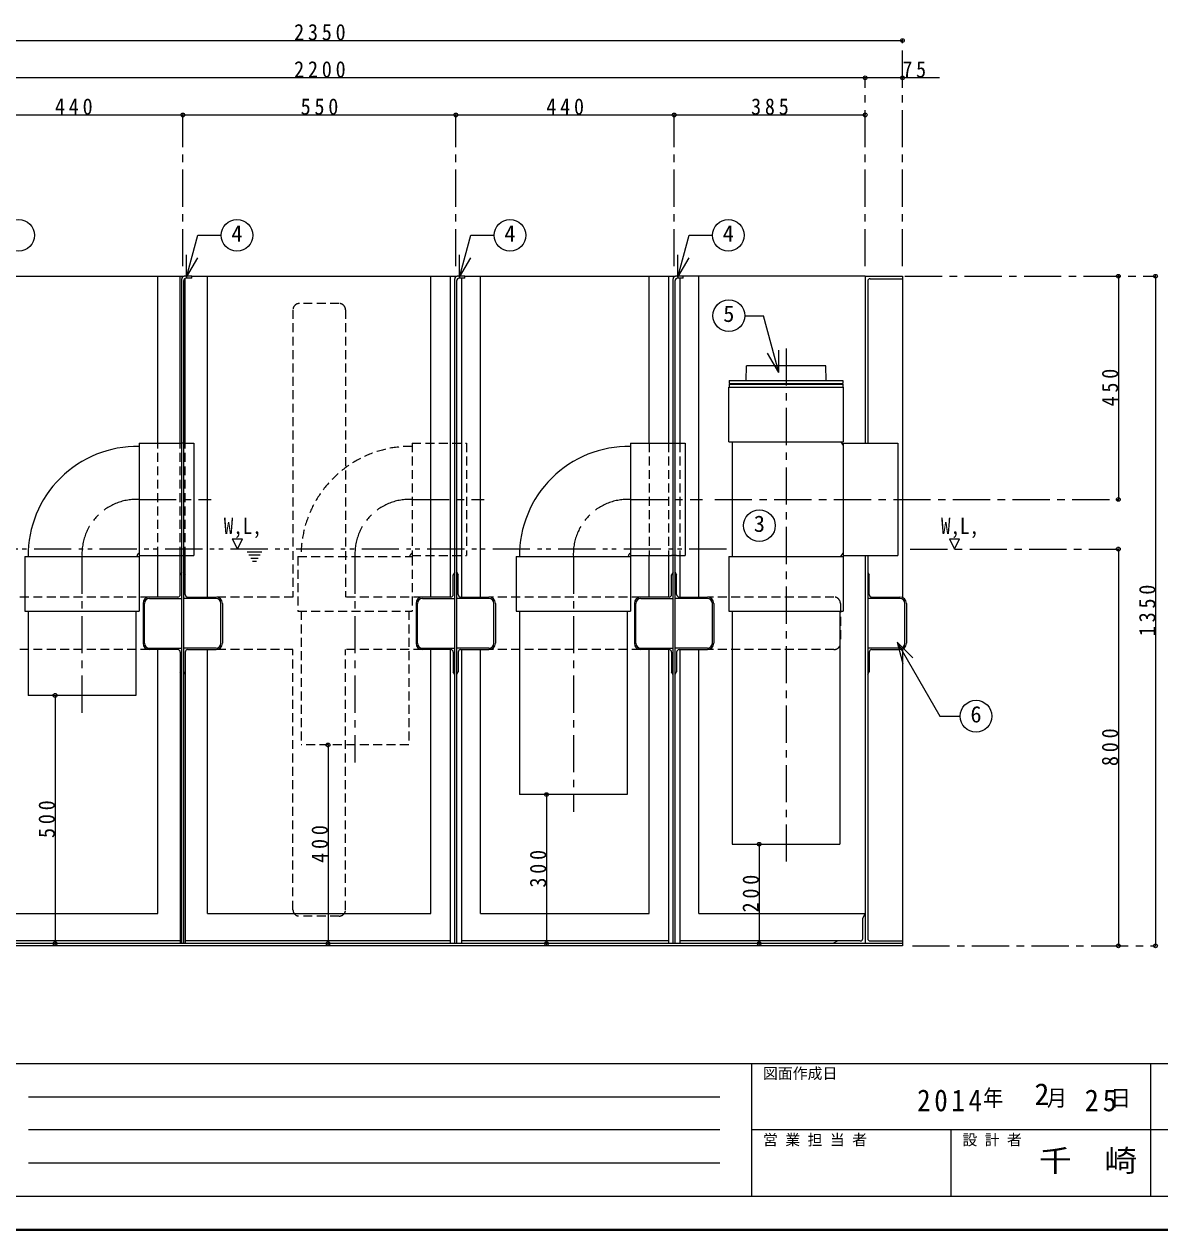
# Model space of a CAD drawing. Units: millimetres at full size, sheet at 1:15; some dimension numbers follow another scale. Extents: x -3100 to 2975, y -2083 to 2132.
# Drawn here: x -1612 to 676, y -2083 to 348 of the extents above; entities that cross this region are included whole.
import ezdxf
from ezdxf.enums import TextEntityAlignment as Align

# ---------------------------------------------------------------- set-up
doc = ezdxf.new("R2010")
doc.units = ezdxf.units.MM
doc.header["$LTSCALE"] = 15
doc.header["$PDMODE"] = 32
doc.header["$PDSIZE"] = 7.5
for name, pattern in [('CHAIN1', [8, 5, -1, 1, -1]), ('DASHED1', [1.8, 1.2, -0.6]), ('DOUBLE_CHAIN1', [8.8, 5, -1, 0.6, -0.6, 0.6, -1])]:
    doc.linetypes.add(name, pattern=pattern)
doc.layers.add('0-0____1', color=7, linetype='Continuous', lineweight=18)
doc.styles.add('ＭＳ ゴシック', font='')
doc.styles.get('ＭＳ ゴシック').set_extended_font_data('MS Gothic')

msp = doc.modelspace()

# ---------------------------------------------------------------- linework, layer by layer
at = {"layer": '0-0____1', "color": 4, "lineweight": 9}
for p, q in [((-2192.44, 314.98), (157.56, 314.98)), ((82.56, 239.98), (-2117.44, 239.98)), ((232.56, 239.98), (82.56, 239.98)), ((-1732.44, 164.98), (-1292.44, 164.98)), ((-1292.44, 164.98), (-742.44, 164.98)), ((-742.44, 164.98), (-302.44, 164.98)), ((-302.44, 164.98), (82.56, 164.98)), ((-1342.44, -496.72), (-1342.44, -160.02)), ((-1242.44, -806.77), (-1242.44, -160.02)), ((-792.44, -806.77), (-792.44, -160.02)), ((-692.44, -806.77), (-692.44, -160.02)), ((-352.44, -496.72), (-352.44, -160.02)), ((-252.44, -806.77), (-252.44, -160.02)), ((157.56, -165.02), (157.56, -807.77)), ((592.56, -160.02), (592.56, -610.02)), ((667.56, -160.02), (667.56, -1510.02)), ((-1342.44, -806.77), (-1342.44, -723.32)), ((-352.44, -806.77), (-352.44, -723.32)), ((592.56, -710.02), (592.56, -1510.02)), ((-1342.44, -1445.02), (-1342.44, -912.77)), ((-1242.44, -1445.02), (-1242.44, -912.77)), ((-792.44, -1445.02), (-792.44, -912.77)), ((-692.44, -1445.02), (-692.44, -912.77)), ((-352.44, -1445.02), (-352.44, -912.77)), ((-252.44, -1445.02), (-252.44, -912.77)), ((157.56, -911.77), (157.56, -1500.02)), ((-1549.77, -1005.02), (-1549.77, -1505.02)), ((-999.77, -1105.02), (-999.77, -1505.02)), ((-559.77, -1205.02), (-559.77, -1505.02)), ((-131.27, -1305.02), (-131.27, -1505.02)), ((-1682.44, -1445.02), (-1342.44, -1445.02)), ((-1242.44, -1445.02), (-792.44, -1445.02)), ((-692.44, -1445.02), (-352.44, -1445.02)), ((-252.44, -1445.02), (82.56, -1445.02)), ((-1297.44, -1500.02), (-1720.94, -1500.02)), ((-753.94, -1500.02), (-1287.44, -1500.02)), ((-313.94, -1500.02), (-730.94, -1500.02)), ((27.56, -1500.02), (-290.94, -1500.02))]:
    msp.add_line(p, q, dxfattribs=at)
at = {"layer": '0-0____1', "color": 4, "linetype": 'CHAIN1', "lineweight": 9}
for p, q in [((157.56, -140.02), (157.56, 314.98)), ((82.56, -140.02), (82.56, 239.98)), ((-1292.44, -140.02), (-1292.44, 164.98)), ((-742.44, -140.02), (-742.44, 164.98)), ((-302.44, -140.02), (-302.44, 164.98)), ((162.56, -160.02), (667.56, -160.02)), ((-76.94, -305.52), (-76.94, -1340.02)), ((-1380.44, -610.02), (-1235.44, -610.02)), ((-830.44, -610.02), (-685.44, -610.02)), ((-390.44, -610.02), (-245.44, -610.02)), ((-220.59, -610.02), (592.56, -610.02)), ((-1495.44, -725.02), (-1495.44, -1040.02)), ((-1132.94, -716.27), (-1162.94, -716.27)), ((-1136.69, -722.52), (-1159.19, -722.52)), ((-1140.44, -728.77), (-1155.44, -728.77)), ((-945.44, -725.02), (-945.44, -1140.02)), ((-505.44, -725.02), (-505.44, -1240.02)), ((173.06, -710.02), (592.56, -710.02)), ((-1144.19, -735.02), (-1151.69, -735.02)), ((177.56, -1510.02), (667.56, -1510.02))]:
    msp.add_line(p, q, dxfattribs=at)
at = {"layer": '0-0____1'}
for p, q in [((-1284.65, -161.76), (-1262.11, -77.63)), ((-1262.11, -77.63), (-1215.16, -77.63)), ((-734.65, -161.76), (-712.11, -77.63)), ((-712.11, -77.63), (-665.16, -77.63)), ((-294.65, -161.76), (-272.11, -77.63)), ((-272.11, -77.63), (-225.16, -77.63)), ((-1284.65, -161.76), (-1284.65, -116.76)), ((-734.65, -161.76), (-734.65, -116.76)), ((-294.65, -161.76), (-294.65, -116.76)), ((-1284.65, -161.76), (-1262.15, -122.79)), ((-734.65, -161.76), (-712.15, -122.79)), ((-294.65, -161.76), (-272.15, -122.79)), ((-1714.44, -160.02), (-1289.44, -160.02)), ((-1297.44, -496.72), (-1297.44, -160.02)), ((-1287.44, -496.72), (-1287.44, -164.02)), ((-1274.44, -160.02), (-739.44, -160.02)), ((-753.94, -160.02), (-753.94, -806.77)), ((-730.94, -164.02), (-730.94, -806.77)), ((-724.44, -160.02), (-299.44, -160.02)), ((-313.94, -160.02), (-313.94, -496.72)), ((-290.94, -164.02), (-290.94, -496.72)), ((82.56, -160.02), (-284.44, -160.02)), ((-160.21, -239.6), (-122.42, -239.6)), ((-91.77, -354.01), (-122.42, -239.6)), ((-91.77, -354.01), (-114.27, -315.04)), ((-91.77, -354.01), (-91.77, -309.01)), ((-1380.44, -496.72), (-1380.44, -723.32)), ((-1380.44, -496.72), (-1294.44, -496.72)), ((-1290.44, -496.72), (-1270.44, -496.72)), ((-1270.44, -496.72), (-1270.44, -723.32)), ((-390.44, -496.72), (-390.44, -723.32)), ((-390.44, -496.72), (-304.44, -496.72)), ((-300.44, -496.72), (-280.44, -496.72)), ((-280.44, -496.72), (-280.44, -723.32)), ((-1192.64, -689.61), (-1182.44, -710.02)), ((-1192.64, -689.61), (-1172.24, -689.61)), ((-1182.44, -710.02), (-1172.24, -689.61)), ((252.36, -689.61), (262.56, -710.02)), ((252.36, -689.61), (272.76, -689.61)), ((262.56, -710.02), (272.76, -689.61)), ((-1610.44, -725.02), (-1610.44, -835.02)), ((-1380.44, -723.32), (-1294.44, -723.32)), ((-1297.44, -761.77), (-1297.44, -723.32)), ((-1290.44, -723.32), (-1270.44, -723.32)), ((-1287.44, -761.77), (-1287.44, -723.32)), ((-620.44, -725.02), (-620.44, -835.02)), ((-620.44, -725.02), (-390.44, -725.02)), ((-390.44, -723.32), (-307.44, -723.32)), ((-390.44, -725.02), (-390.44, -835.02)), ((-313.94, -723.32), (-313.94, -806.77)), ((-297.44, -723.32), (-280.44, -723.32)), ((-290.94, -723.32), (-290.94, -806.77)), ((-1369.44, -899.77), (-1369.44, -819.77)), ((-1359.44, -809.77), (-1294.44, -809.77)), ((-1225.44, -809.77), (-1290.44, -809.77)), ((-1215.44, -899.77), (-1215.44, -819.77)), ((-819.44, -899.77), (-819.44, -819.77)), ((-809.44, -809.77), (-744.44, -809.77)), ((-675.44, -809.77), (-740.44, -809.77)), ((-665.44, -899.77), (-665.44, -819.77)), ((-379.44, -899.77), (-379.44, -819.77)), ((-369.44, -809.77), (-304.44, -809.77)), ((-235.44, -809.77), (-300.44, -809.77)), ((-225.44, -899.77), (-225.44, -819.77)), ((152.56, -809.77), (87.56, -809.77)), ((162.56, -899.77), (162.56, -819.77)), ((-1610.44, -835.02), (-1380.44, -835.02)), ((-1604.09, -835.02), (-1604.09, -1005.02)), ((-1386.79, -835.02), (-1386.79, -1005.02)), ((-620.44, -835.02), (-390.44, -835.02)), ((-614.09, -835.02), (-614.09, -1205.02)), ((-396.79, -835.02), (-396.79, -1205.02)), ((146.85, -897.65), (178.67, -929.47)), ((146.85, -897.65), (158.5, -941.12)), ((-1359.44, -909.77), (-1294.44, -909.77)), ((-1225.44, -909.77), (-1290.44, -909.77)), ((-809.44, -909.77), (-744.44, -909.77)), ((-753.94, -912.77), (-753.94, -1505.02)), ((-675.44, -909.77), (-740.44, -909.77)), ((-730.94, -912.77), (-730.94, -1505.02)), ((-369.44, -909.77), (-304.44, -909.77)), ((-313.94, -912.77), (-313.94, -1505.02)), ((-235.44, -909.77), (-300.44, -909.77)), ((-290.94, -912.77), (-290.94, -1505.02)), ((152.56, -909.77), (87.56, -909.77)), ((-1297.44, -957.77), (-1297.44, -1505.02)), ((-1287.44, -957.77), (-1287.44, -1505.02)), ((-1386.79, -1005.02), (-1604.09, -1005.02)), ((-396.79, -1205.02), (-614.09, -1205.02)), ((77.56, -1455.02), (82.56, -1445.02)), ((77.56, -1495.02), (77.56, -1455.02)), ((27.56, -1500.02), (17.56, -1505.02)), ((72.56, -1500.02), (27.56, -1500.02))]:
    msp.add_line(p, q, dxfattribs=at)
at = {"layer": '0-0____1', "color": 5, "lineweight": 25}
for p, q in [((-1294.44, -1505.02), (-1294.44, -165.02)), ((-1290.44, -1505.02), (-1290.44, -169.02)), ((-1274.44, -160.02), (-1289.44, -160.02)), ((-1274.44, -164.02), (-1285.44, -164.02)), ((-1274.44, -164.02), (-1274.44, -160.02)), ((-744.44, -1505.02), (-744.44, -165.02)), ((-740.44, -1505.02), (-740.44, -169.02)), ((-724.44, -160.02), (-739.44, -160.02)), ((-724.44, -164.02), (-735.44, -164.02)), ((-724.44, -164.02), (-724.44, -160.02)), ((-304.44, -1505.02), (-304.44, -165.02)), ((-300.44, -1505.02), (-300.44, -169.02)), ((-284.44, -160.02), (-299.44, -160.02)), ((-284.44, -164.02), (-295.44, -164.02)), ((-284.44, -164.02), (-284.44, -160.02)), ((82.56, -160.02), (82.56, -496.72)), ((87.56, -170.02), (87.56, -496.72)), ((92.56, -165.02), (157.56, -165.02)), ((-157.46, -370.52), (-156.93, -340.52)), ((-191.44, -377.52), (37.56, -377.52)), ((-191.44, -377.52), (-191.44, -383.52)), ((-191.44, -383.52), (37.56, -383.52)), ((37.56, -377.52), (37.56, -383.52)), ((38.06, -384.02), (38.06, -494.02)), ((-191.94, -494.02), (38.06, -494.02)), ((-185.59, -494.02), (-185.59, -725.02)), ((33.41, -494.02), (38.06, -501.37)), ((38.06, -496.72), (148.06, -496.72)), ((38.06, -496.72), (38.06, -723.32)), ((148.06, -496.72), (148.06, -723.32)), ((33.41, -725.02), (38.06, -718.67)), ((38.06, -723.32), (148.06, -723.32)), ((82.56, -723.32), (82.56, -1505.02)), ((87.56, -723.32), (87.56, -1495.02)), ((-1294.44, -756.77), (-1297.44, -761.77)), ((-1297.44, -801.77), (-1297.44, -761.77)), ((-1290.44, -756.77), (-1287.44, -761.77)), ((-1287.44, -801.77), (-1287.44, -761.77)), ((-744.44, -756.77), (-747.44, -761.77)), ((-747.44, -801.77), (-747.44, -761.77)), ((-740.44, -756.77), (-737.44, -761.77)), ((-737.44, -801.77), (-737.44, -761.77)), ((-304.44, -756.77), (-307.44, -761.77)), ((-307.44, -801.77), (-307.44, -761.77)), ((-300.44, -756.77), (-297.44, -761.77)), ((-297.44, -801.77), (-297.44, -761.77)), ((87.56, -756.77), (90.56, -761.77)), ((90.56, -801.77), (90.56, -761.77)), ((-1372.44, -819.77), (-1372.44, -899.77)), ((-1302.44, -806.77), (-1359.44, -806.77)), ((-1282.44, -806.77), (-1225.44, -806.77)), ((-1212.44, -819.77), (-1212.44, -899.77)), ((-822.44, -819.77), (-822.44, -899.77)), ((-752.44, -806.77), (-809.44, -806.77)), ((-732.44, -806.77), (-675.44, -806.77)), ((-662.44, -819.77), (-662.44, -899.77)), ((-382.44, -819.77), (-382.44, -899.77)), ((-312.44, -806.77), (-369.44, -806.77)), ((-292.44, -806.77), (-235.44, -806.77)), ((-222.44, -819.77), (-222.44, -899.77)), ((95.56, -806.77), (152.56, -806.77)), ((165.56, -819.77), (165.56, -899.77)), ((-185.59, -835.02), (-185.59, -1305.02)), ((31.71, -835.02), (31.71, -1305.02)), ((-1302.44, -912.77), (-1359.44, -912.77)), ((-1297.44, -917.77), (-1297.44, -957.77)), ((-1287.44, -917.77), (-1287.44, -957.77)), ((-1282.44, -912.77), (-1225.44, -912.77)), ((-752.44, -912.77), (-809.44, -912.77)), ((-747.44, -917.77), (-747.44, -957.77)), ((-737.44, -917.77), (-737.44, -957.77)), ((-732.44, -912.77), (-675.44, -912.77)), ((-312.44, -912.77), (-369.44, -912.77)), ((-307.44, -917.77), (-307.44, -957.77)), ((-297.44, -917.77), (-297.44, -957.77)), ((-292.44, -912.77), (-235.44, -912.77)), ((90.56, -917.77), (90.56, -957.77)), ((95.56, -912.77), (152.56, -912.77)), ((-1294.44, -962.77), (-1297.44, -957.77)), ((-1290.44, -962.77), (-1287.44, -957.77)), ((-744.44, -962.77), (-747.44, -957.77)), ((-740.44, -962.77), (-737.44, -957.77)), ((-304.44, -962.77), (-307.44, -957.77)), ((-300.44, -962.77), (-297.44, -957.77)), ((87.56, -962.77), (90.56, -957.77)), ((-185.59, -1305.02), (31.71, -1305.02)), ((157.56, -1505.02), (-2192.44, -1505.02)), ((92.56, -1500.02), (157.56, -1500.02)), ((157.56, -1500.02), (157.56, -1510.02)), ((157.56, -1510.02), (-2192.44, -1510.02))]:
    msp.add_line(p, q, dxfattribs=at)
at = {"layer": '0-0____1', "color": 4, "linetype": 'DASHED1', "lineweight": 9}
for p, q in [((-977.44, -215.02), (-1057.44, -215.02)), ((-1070.44, -228.02), (-1070.44, -806.77)), ((-964.44, -228.02), (-964.44, -806.77)), ((-1342.44, -723.32), (-1342.44, -496.72)), ((-1297.44, -723.32), (-1297.44, -496.72)), ((-1290.44, -496.72), (-1294.44, -496.72)), ((-1287.44, -723.32), (-1287.44, -496.72)), ((-830.44, -496.72), (-830.44, -723.32)), ((-352.44, -496.72), (-352.44, -723.32)), ((-313.94, -496.72), (-313.94, -723.32)), ((-304.44, -496.72), (-300.44, -496.72)), ((-290.94, -496.72), (-290.94, -723.32)), ((-1294.44, -723.32), (-1290.44, -723.32)), ((-1060.44, -725.02), (-1060.44, -835.02)), ((-1060.44, -725.02), (-830.44, -725.02)), ((-830.44, -723.32), (-720.44, -723.32)), ((-830.44, -725.02), (-830.44, -835.02)), ((-297.44, -723.32), (-307.44, -723.32)), ((-1359.44, -806.77), (-1665.44, -806.77)), ((-1070.44, -806.77), (-1225.44, -806.77)), ((-809.44, -806.77), (-964.44, -806.77)), ((-369.44, -806.77), (-675.44, -806.77)), ((19.56, -806.77), (-235.44, -806.77)), ((32.56, -819.77), (32.56, -899.77)), ((-1060.44, -835.02), (-830.44, -835.02)), ((-1054.09, -835.02), (-1054.09, -1105.02)), ((-836.79, -835.02), (-836.79, -1105.02)), ((-1359.44, -912.77), (-1665.44, -912.77)), ((-1070.44, -912.77), (-1225.44, -912.77)), ((-1070.44, -1437.02), (-1070.44, -912.77)), ((-964.44, -1437.02), (-964.44, -912.77)), ((-809.44, -912.77), (-964.44, -912.77)), ((-369.44, -912.77), (-675.44, -912.77)), ((19.56, -912.77), (-235.44, -912.77)), ((-836.79, -1105.02), (-1054.09, -1105.02)), ((-977.44, -1450.02), (-1057.44, -1450.02))]:
    msp.add_line(p, q, dxfattribs=at)
at = {"layer": '0-0____1', "color": 4, "linetype": 'DOUBLE_CHAIN1', "lineweight": 9}
msp.add_line((-196.94, -710.02), (-1999.96, -710.02), dxfattribs=at)
at = {"layer": '0-0____1', "color": 6, "lineweight": 25}
for p, q in [((-3032.44, -1747.16), (2907.56, -1747.16)), ((-146.01, -2015.02), (-146.01, -1747.16)), ((657.56, -1747.16), (657.56, -2015.02)), ((-1603.15, -1814.12), (-210.3, -1814.12)), ((-210.3, -1881.09), (-1603.15, -1881.09)), ((2907.56, -1881.09), (-146.01, -1881.09)), ((255.77, -2015.02), (255.77, -1881.09)), ((-210.3, -1948.05), (-1603.15, -1948.05)), ((2907.56, -2015.02), (-3032.44, -2015.02))]:
    msp.add_line(p, q, dxfattribs=at)
at = {"layer": '0-0____1', "color": 1, "lineweight": 40}
msp.add_line((2975.06, -2082.52), (-3099.94, -2082.52), dxfattribs=at)
at = {"layer": '0-0____1', "color": 5, "lineweight": 25}
for points in [[(82.56, -160.02), (157.56, -160.02), (157.56, -165.02)], [(3.58, -370.52), (3.05, -340.52), (-156.93, -340.52)], [(-191.94, -494.02), (-191.94, -384.02), (38.06, -384.02)], [(-191.44, -370.52), (-191.44, -376.52), (37.56, -376.52)], [(-191.44, -370.52), (37.56, -370.52), (37.56, -376.52)], [(-191.94, -725.02), (-191.94, -835.02), (38.06, -835.02)], [(-191.94, -725.02), (38.06, -725.02), (38.06, -835.02)]]:
    msp.add_lwpolyline(points, dxfattribs=at)
at = {"layer": '0-0____1', "color": 4, "linetype": 'DASHED1', "lineweight": 9}
msp.add_lwpolyline([(-830.44, -496.72), (-720.44, -496.72), (-720.44, -723.32)], dxfattribs=at)
at = {"layer": '0-0____1'}
for points in [[(-1610.44, -725.02), (-1380.44, -725.02), (-1380.44, -835.02)], [(146.85, -897.65), (233.07, -1046.99), (273.79, -1046.99)]]:
    msp.add_lwpolyline(points, dxfattribs=at)
for centre in [(-1623.16, -77.63), (-1183.16, -77.63), (-633.16, -77.63), (-193.16, -77.63), (-192.21, -239.6), (-130.64, -662.89), (305.79, -1046.99)]:
    msp.add_circle(centre, 32, dxfattribs=at)
at = {"layer": '0-0____1', "color": 5, "lineweight": 25}
for centre, radius, start, end in [((-1289.44, -165.02), 5, 90, 180), ((-1285.44, -169.02), 5, 90, 180), ((-739.44, -165.02), 5, 90, 180), ((-735.44, -169.02), 5, 90, 180), ((-299.44, -165.02), 5, 90, 180), ((-295.44, -169.02), 5, 90, 180), ((92.56, -170.02), 5, 90, 180), ((-1302.44, -801.77), 5, 270, 0), ((-1282.44, -801.77), 5, 180, 270), ((-752.44, -801.77), 5, 270, 0), ((-732.44, -801.77), 5, 180, 270), ((-312.44, -801.77), 5, 270, 0), ((-292.44, -801.77), 5, 180, 270), ((95.56, -801.77), 5, 180, 270), ((-1359.44, -819.77), 13, 90, 180), ((-1225.44, -819.77), 13, 0, 90), ((-809.44, -819.77), 13, 90, 180), ((-675.44, -819.77), 13, 0, 90), ((-369.44, -819.77), 13, 90, 180), ((-235.44, -819.77), 13, 0, 90), ((152.56, -819.77), 13, 0, 90), ((-1359.44, -899.77), 13, 180, 270), ((-1302.44, -917.77), 5, 0, 90), ((-1282.44, -917.77), 5, 90, 180), ((-1225.44, -899.77), 13, 270, 0), ((-809.44, -899.77), 13, 180, 270), ((-752.44, -917.77), 5, 0, 90), ((-732.44, -917.77), 5, 90, 180), ((-675.44, -899.77), 13, 270, 0), ((-369.44, -899.77), 13, 180, 270), ((-312.44, -917.77), 5, 0, 90), ((-292.44, -917.77), 5, 90, 180), ((-235.44, -899.77), 13, 270, 0), ((95.56, -917.77), 5, 90, 180), ((152.56, -899.77), 13, 270, 0), ((92.56, -1495.02), 5, 180, 270)]:
    msp.add_arc(centre, radius, start, end, dxfattribs=at)
at = {"layer": '0-0____1', "color": 4, "linetype": 'DASHED1', "lineweight": 9}
for centre, radius, start, end in [((-1057.44, -228.02), 13, 90, 180), ((-977.44, -228.02), 13, 0, 90), ((-833.87, -723.27), 220.23, 89.10832, 180.4545), ((-827.29, -725.85), 7.85, 113.68373, 173.88686), ((19.56, -819.77), 13, 0, 90), ((19.56, -899.77), 13, 270, 0), ((-1057.44, -1437.02), 13, 180, 270), ((-977.44, -1437.02), 13, 270, 0)]:
    msp.add_arc(centre, radius, start, end, dxfattribs=at)
at = {"layer": '0-0____1'}
for centre, radius, start, end in [((-1383.87, -723.27), 220.23, 89.10832, 180.4545), ((-393.87, -723.27), 220.23, 89.10832, 180.4545), ((-1377.29, -725.85), 7.85, 113.68373, 173.88686), ((-387.29, -725.85), 7.85, 113.68373, 173.88686), ((-1359.44, -819.77), 10, 90, 180), ((-1225.44, -819.77), 10, 0, 90), ((-809.44, -819.77), 10, 90, 180), ((-675.44, -819.77), 10, 0, 90), ((-369.44, -819.77), 10, 90, 180), ((-235.44, -819.77), 10, 0, 90), ((152.56, -819.77), 10, 0, 90), ((-1359.44, -899.77), 10, 180, 270), ((-1225.44, -899.77), 10, 270, 0), ((-809.44, -899.77), 10, 180, 270), ((-675.44, -899.77), 10, 270, 0), ((-369.44, -899.77), 10, 180, 270), ((-235.44, -899.77), 10, 270, 0), ((152.56, -899.77), 10, 270, 0), ((72.56, -1495.02), 5, 270, 0)]:
    msp.add_arc(centre, radius, start, end, dxfattribs=at)
at = {"layer": '0-0____1', "color": 4, "linetype": 'CHAIN1', "lineweight": 9}
for centre in [(-1385.46, -719.99), (-835.46, -719.99), (-395.46, -719.99)]:
    msp.add_arc(centre, 110.09, 87.38533, 182.61467, dxfattribs=at)
at = {"layer": '0-0____1', "color": 4}
for p in [(157.56, 314.98), (82.56, 239.98), (157.56, 239.98), (-1292.44, 164.98), (-742.44, 164.98), (-302.44, 164.98), (82.56, 164.98), (592.56, -160.02), (667.56, -160.02), (592.56, -610.02), (592.56, -710.02), (-1549.77, -1005.02), (-999.77, -1105.02), (-559.77, -1205.02), (-131.27, -1305.02), (-1549.77, -1505.02), (-999.77, -1505.02), (-559.77, -1505.02), (-131.27, -1505.02), (592.56, -1510.02), (667.56, -1510.02)]:
    msp.add_point(p, dxfattribs=at)

# ---------------------------------------------------------------- texts
at = {"layer": '0-0____1', "style": 'ＭＳ ゴシック'}
for s, height, p in [('4', 32.99, (-1194.41, -100.13)), ('4', 32.99, (-644.41, -100.13)), ('4', 32.99, (-204.41, -100.13)), ('5', 32.99, (-203.46, -262.1)), ('3', 32.99, (-141.89, -685.39)), ('6', 32.99, (294.54, -1069.49)), ('図面作成日', 21.99, (-123.51, -1784.66)), ('2', 43.99, (423.56, -1844.12)), ('営 業 担 当 者', 21.99, (-123.51, -1918.59)), ('設 計 者', 21.99, (278.27, -1918.59))]:
    msp.add_text(s, height=height, dxfattribs=at).set_placement(p, align=Align.BOTTOM_LEFT)
for s, height, width, p in [('W,L,', 32.99, 0.85, (-1209.74, -689.61)), ('W,L,', 32.99, 0.85, (235.26, -689.61)), ('千\u3000崎', 43.99, 1.1, (432.56, -1978.05))]:
    msp.add_text(s, height=height, dxfattribs=dict(at, width=width)).set_placement(p, align=Align.BOTTOM_LEFT)
at = {"layer": '0-0____1', "attachment_point": 7, "style": 'ＭＳ ゴシック'}
for s, insert, char_height in [('\\T1.38;\\W0.9;2350', (-1068.07, 314.98), 32.99), ('\\T1.38;\\W0.9;2200', (-1068.07, 239.98), 32.99), ('\\T1.36;\\W0.9;75', (157.56, 239.98), 32.99), ('\\T1.38;\\W0.9;440', (-1549.94, 164.98), 32.99), ('\\T1.38;\\W0.9;550', (-1054.94, 164.98), 32.99), ('\\T1.38;\\W0.9;440', (-559.94, 164.98), 32.99), ('\\T1.38;\\W0.9;385', (-147.44, 164.98), 32.99), ('\\T1.27;\\W0.9;年\\~\\~\\~月\\~\\~\\~日', (320.06, -1836.62), 32.99), ('\\T1.28;\\W0.9;2014', (187.31, -1844.12), 43.99), ('\\T1.27;\\W0.95;25', (524.81, -1844.12), 43.99)]:
    msp.add_mtext(s, dxfattribs=dict(at, insert=insert, char_height=char_height))
at = {"layer": '0-0____1', "char_height": 32.99, "attachment_point": 7, "rotation": 90, "style": 'ＭＳ ゴシック'}
for s, insert in [('\\T1.38;\\W0.9;450', (592.56, -422.52)), ('\\T1.38;\\W0.9;1350', (667.56, -885.64)), ('\\T1.38;\\W0.9;800', (592.56, -1147.52)), ('\\T1.38;\\W0.9;500', (-1549.77, -1292.52)), ('\\T1.38;\\W0.9;400', (-999.77, -1342.52)), ('\\T1.38;\\W0.9;300', (-559.77, -1392.52)), ('\\T1.38;\\W0.9;200', (-131.27, -1442.52))]:
    msp.add_mtext(s, dxfattribs=dict(at, insert=insert))

doc.saveas('drawing.dxf')
